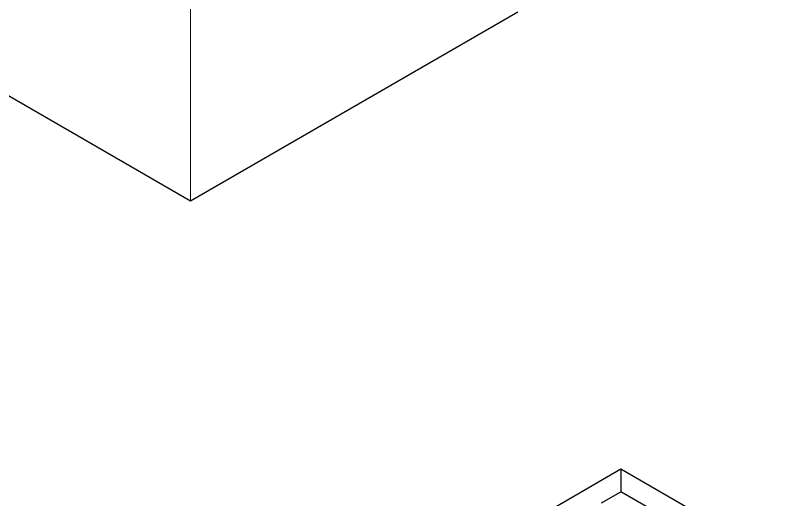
# Model space of a CAD drawing. Header units: millimetres. Extents: x 0 to 841, y 0 to 2287.
# Drawn here: x 613.081 to 615.845, y 258.303 to 260.061 of the extents above; entities that cross this region are included whole.
import ezdxf

# ---------------------------------------------------------------- set-up
doc = ezdxf.new("R2010")
doc.units = ezdxf.units.MM
doc.linetypes.add('HIDDEN', pattern=[1.905, 1.27, -0.635])

msp = doc.modelspace()

# ---------------------------------------------------------------- linework, layer by layer
at = {"color": 7, "linetype": 'HIDDEN', "lineweight": 18}
msp.add_line((613.717, 259.388), (613.717, 268.6966), dxfattribs=at)
at = {"color": 7, "linetype": 'Continuous', "lineweight": 25}
for p, q in [((613.717, 259.388), (614.9049, 260.0738)), ((613.0099, 259.7962), (613.717, 259.388)), ((615.2797, 258.4137), (614.1484, 257.7606)), ((615.2797, 258.4137), (615.2797, 258.332)), ((615.8454, 258.0871), (615.2797, 258.4137)), ((615.209, 258.2912), (615.2797, 258.332)), ((615.7747, 258.0463), (615.2797, 258.332))]:
    msp.add_line(p, q, dxfattribs=at)

doc.saveas('drawing.dxf')
